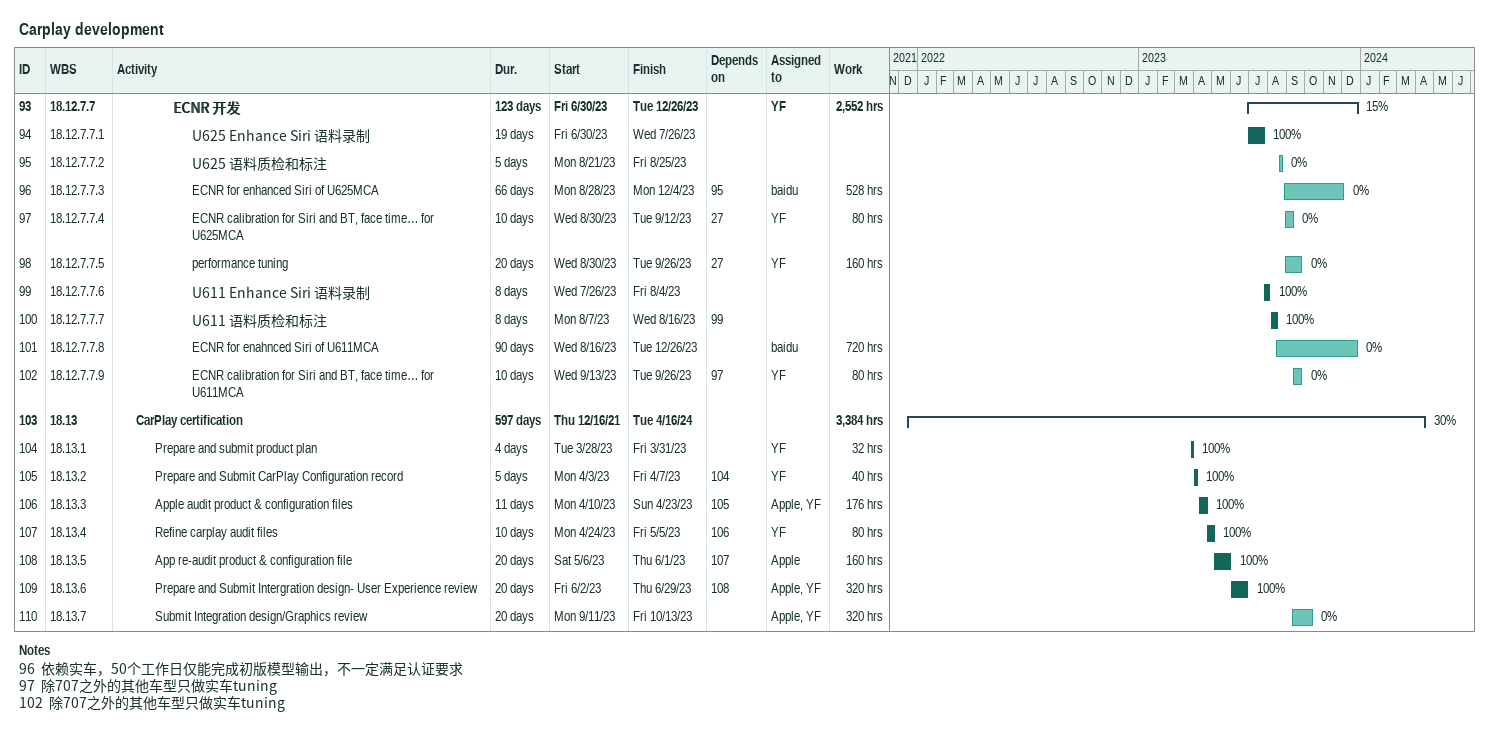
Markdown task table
Carplay development

| ID | WBS | Task | Duration | Start | Finish | Predecessors | Resources | % complete | Work (h) |
|---|---|---|---|---|---|---|---|---|---|
| 93 | 18.12.7.7 | **ECNR 开发** | 123d | 2023-06-30 | 2023-12-26 |  | YF | 15 | 2552 |
| 94 | 18.12.7.7.1 | U625 Enhance Siri 语料录制 | 19d | 2023-06-30 | 2023-07-26 |  |  | 100 |  |
| 95 | 18.12.7.7.2 | U625 语料质检和标注 | 5d | 2023-08-21 | 2023-08-25 |  |  | 0 |  |
| 96 | 18.12.7.7.3 | ECNR for enhanced Siri of U625MCA | 66d | 2023-08-28 | 2023-12-04 | 95 | baidu | 0 | 528 |
| 97 | 18.12.7.7.4 | ECNR calibration for Siri and BT, face time… for U625MCA | 10d | 2023-08-30 | 2023-09-12 | 27 | YF | 0 | 80 |
| 98 | 18.12.7.7.5 | performance tuning | 20d | 2023-08-30 | 2023-09-26 | 27 | YF | 0 | 160 |
| 99 | 18.12.7.7.6 | U611 Enhance Siri 语料录制 | 8d | 2023-07-26 | 2023-08-04 |  |  | 100 |  |
| 100 | 18.12.7.7.7 | U611 语料质检和标注 | 8d | 2023-08-07 | 2023-08-16 | 99 |  | 100 |  |
| 101 | 18.12.7.7.8 | ECNR for enahnced Siri of U611MCA | 90d | 2023-08-16 | 2023-12-26 |  | baidu | 0 | 720 |
| 102 | 18.12.7.7.9 | ECNR calibration for Siri and BT, face time… for U611MCA | 10d | 2023-09-13 | 2023-09-26 | 97 | YF | 0 | 80 |
| 103 | 18.13 | **CarPlay certification** | 597d | 2021-12-16 | 2024-04-16 |  |  | 30 | 3384 |
| 104 | 18.13.1 | Prepare and submit product plan | 4d | 2023-03-28 | 2023-03-31 |  | YF | 100 | 32 |
| 105 | 18.13.2 | Prepare and Submit CarPlay Configuration record | 5d | 2023-04-03 | 2023-04-07 | 104 | YF | 100 | 40 |
| 106 | 18.13.3 | Apple audit product & configuration files | 11d | 2023-04-10 | 2023-04-23 | 105 | Apple, YF | 100 | 176 |
| 107 | 18.13.4 | Refine carplay audit files | 10d | 2023-04-24 | 2023-05-05 | 106 | YF | 100 | 80 |
| 108 | 18.13.5 | App re-audit product & configuration file | 20d | 2023-05-06 | 2023-06-01 | 107 | Apple | 100 | 160 |
| 109 | 18.13.6 | Prepare and Submit Intergration design- User Experience review | 20d | 2023-06-02 | 2023-06-29 | 108 | Apple, YF | 100 | 320 |
| 110 | 18.13.7 | Submit Integration design/Graphics review | 20d | 2023-09-11 | 2023-10-13 |  | Apple, YF | 0 | 320 |

Notes
- 96: 依赖实车，50个工作日仅能完成初版模型输出，不一定满足认证要求
- 97: 除707之外的其他车型只做实车tuning
- 102: 除707之外的其他车型只做实车tuning
